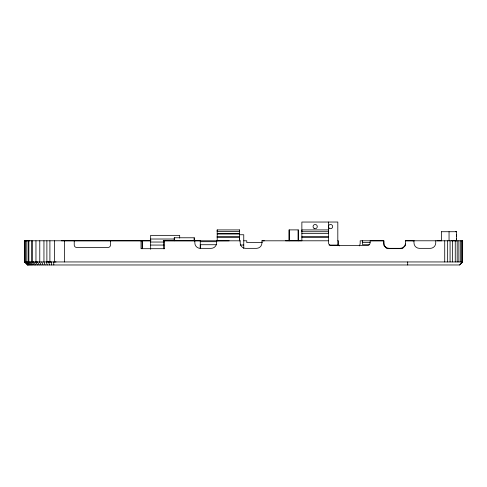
<?xml version="1.0" encoding="UTF-8"?>
<svg xmlns="http://www.w3.org/2000/svg" width="487" height="487" viewBox="0 0 487 487"><rect width="100%" height="100%" fill="white"/><g stroke="black" fill="none" stroke-linecap="round" stroke-linejoin="round"><path stroke-width="0.73" d="M328.469 222.048L328.469 242.605A3.025 3.025 0 0 0 331.495 245.625L367.119 245.625A3.019 3.019 0 0 0 370.138 242.605L370.138 240.791L383.908 240.791L383.908 245.625L386.934 248.65L402.347 248.65L405.367 245.625L405.367 240.785L462.65 240.791L462.632 261.951L24.356 261.945L24.356 240.791L29.92 240.791M25.147 261.951L24.496 261.951L24.508 240.791L24.508 261.951L27.479 264.971M150.66 249.295L150.66 235.355L179.679 235.355L179.679 238.076M163.401 240.791L163.401 248.693L164.606 248.693L164.612 240.791L163.401 240.791L200.279 240.797L200.279 241.698L216.691 241.698M174.285 240.797L174.285 237.772L194.228 237.778L194.228 240.231M194.228 240.797L194.228 237.778M200.279 248.565L200.279 240.797M217.202 229.913L217.202 231.635L239.567 231.635L239.567 229.913L217.202 229.913L217.202 240.858L229.127 240.822M328.469 240.791L261.945 240.809L261.945 242.903A5.442 5.442 0 0 1 256.503 248.346L245.618 248.346A5.442 5.442 0 0 1 240.176 242.903L240.176 240.809L239.567 240.834L239.567 229.913M289.144 240.797L289.144 229.888L298.214 229.888L298.214 240.468M298.214 240.797L298.214 229.888M441.49 240.791L441.575 231.721M449.051 240.791L449.051 231.721M441.49 231.721L456.562 231.721L456.562 240.791L451.37 240.791M456.599 240.834L456.605 238.849M457.208 240.834L457.19 261.951M405.367 240.785L413.987 240.809L413.987 242.91A5.442 5.442 0 0 0 419.423 248.346L430.307 248.346A5.442 5.442 0 0 0 435.749 242.91L435.749 240.809M27.394 264.971L459.643 264.971L462.632 261.951L461.713 261.951M459.643 264.971L462.638 261.951M462.565 261.951L462.571 240.791M456.562 231.721L455.741 231.721M37.146 261.951L35.514 261.951L37.462 264.971M33.5 261.951L31.996 261.951L34.273 264.971M51.025 261.951L46.308 261.951L47.233 264.971M56.048 261.951L53.619 261.951L53.856 264.971M328.469 231.721L301.873 231.727L301.873 229.913L328.469 229.913L328.469 233.638L301.873 233.644M217.202 233.407L239.567 233.407M217.202 234.016L239.567 234.016M239.549 234.746L243.756 234.746L243.756 248.534M301.873 236.396L328.469 236.39M239.567 237.589L217.202 237.589L217.202 236.378L239.567 236.378L239.567 240.834M301.873 237.601L328.469 237.601M174.468 239.02L150.66 239.014L150.66 242.039L164.052 242.039M24.393 261.951L24.356 240.779L150.927 240.791M194.167 240.791L217.689 240.791M243.756 240.791L246.781 240.791L246.781 242.605L262.365 242.605M285.522 240.791L301.873 240.797L301.867 222.048L337.814 222.029L337.814 245.716M337.814 240.791L338.416 240.791L338.416 242.885A5.442 5.442 0 0 0 339.336 245.911M61.411 240.791L150.66 240.797M240.176 240.809L216.599 240.809L216.599 242.903A5.442 5.442 0 0 1 211.163 248.346L200.279 248.346A5.442 5.442 0 0 1 194.837 242.903L194.837 240.809L164.612 240.791M413.987 240.809L412.775 240.791M441.581 240.791L436.955 240.809M370.096 242.605L362.596 242.605L362.596 240.791L362.596 244.718L369.347 244.718M216.691 244.724L200.279 244.724L200.279 248.51M240.249 245.01L243.756 245.01M150.66 245.064L164.052 245.064M329.109 245.071L337.814 245.071M164.606 248.693L141.029 248.693L141.029 240.791M261.945 240.809L264.362 240.809M24.788 261.951L27.747 264.971M25.275 261.951L28.185 264.971M25.951 261.951L28.8 264.971M26.809 261.951L29.579 264.971M27.856 261.951L30.523 264.971M29.068 261.951L31.625 264.971M30.456 261.951L32.879 264.971M33.688 261.951L35.807 264.971M37.469 261.951L39.228 264.971M39.538 261.951L41.103 264.971M41.712 261.951L43.075 264.971M45.121 264.971L43.946 261.951L43.946 240.791M48.706 261.951L49.406 264.971M51.147 261.951L51.616 264.971M456.599 238.855L456.605 240.797M456.599 234.436L456.599 236.298M462.327 240.791L462.333 261.951M461.676 240.791L461.676 261.951M460.69 240.791L460.69 261.951M458.876 240.791L458.876 261.951M455.26 240.791L455.26 261.951M452.386 240.791L452.386 261.951M450.067 240.791L450.067 261.951M447.656 240.791L447.656 261.951M444.722 240.791L444.722 261.951M407.698 261.951L407.698 264.971M289.144 229.888L289.144 240.468M174.285 237.766L174.285 240.231M110.5 240.791L110.5 245.022A2.417 2.417 0 0 1 108.084 247.439L76.648 247.439A2.417 2.417 0 0 1 74.231 245.022L74.231 240.791M64.381 240.791L64.381 261.951M54.538 240.791L54.538 261.951M49.899 240.791L49.899 261.951M46.88 240.791L46.88 261.951M39.776 240.791L39.776 261.951M35.959 240.791L35.959 261.951M32.574 240.791L32.574 261.951M31.558 240.791L31.558 261.951M28.873 240.791L28.873 261.951M28.1 240.791L28.1 261.951M26.213 240.791L26.213 261.951M25.306 240.791L25.306 261.951M405.415 243.95A5.442 5.442 0 0 1 400.083 248.327L389.198 248.327A5.442 5.442 0 0 1 383.756 242.885L383.756 240.791L360.179 240.791L360.179 242.885A5.442 5.442 0 0 1 359.266 245.911M142.241 240.791L142.241 248.693L142.241 240.791M456.605 234.393L456.599 236.298L456.605 234.399M314.109 228.415A2.118 2.118 0 0 0 317.287 226.583A2.118 2.118 0 0 0 314.109 224.75A2.118 2.118 0 0 0 314.109 228.415M329.06 228.08A2.118 2.118 0 0 0 332.603 227.131A2.118 2.118 0 0 0 330.009 224.537A2.118 2.118 0 0 0 329.06 228.08"/></g></svg>
